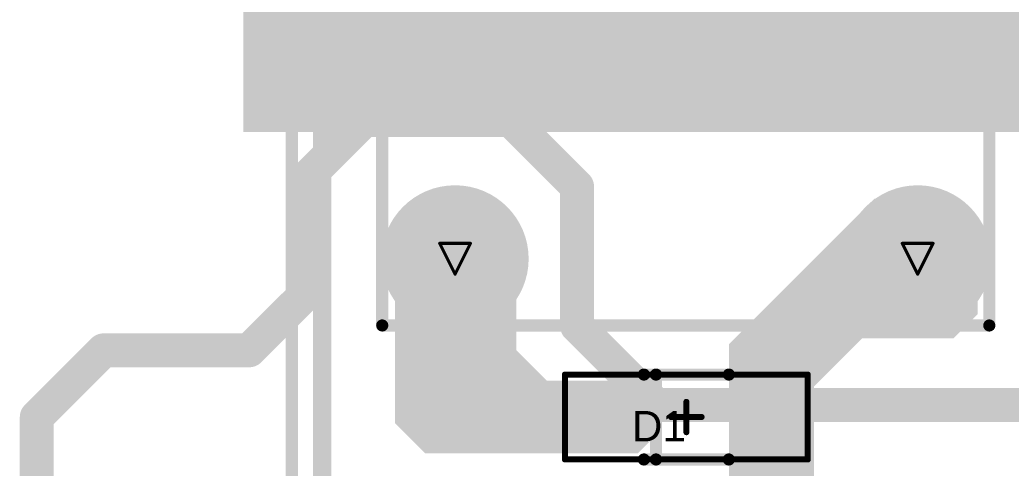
# Model space of a CAD drawing. Header units: inches. Extents: x -21 to 344, y -3 to 240.
# Drawn here: x 40.52 to 56.85, y 77.66 to 85.05 of the extents above; entities that cross this region are included whole.
import ezdxf

# ---------------------------------------------------------------- set-up
doc = ezdxf.new("R2010")
doc.units = ezdxf.units.IN
for name, color, linetype in [('Bottom Layer', 5, 'Continuous'), ('Bottom Solder', 6, 'Continuous'), ('Drill Drawing', 1, 'Continuous'), ('Int1 -GND)', 76, 'Continuous'), ('Int2 -PWR)', 16, 'Continuous'), ('Multi-Layer', 9, 'Continuous'), ('Pad Holes', 156, 'Continuous'), ('Top Component Center', 76, 'Continuous'), ('Top Designator', 56, 'Continuous'), ('Top Layer', 1, 'Continuous'), ('Top Overlay', 2, 'Continuous'), ('Top Paste', 8, 'Continuous'), ('Top Solder', 216, 'Continuous')]:
    doc.layers.add(name, color=color, linetype=linetype)
doc.styles.add('Arial', font='', dxfattribs={"height": 0.2})
doc.styles.get('Arial').set_extended_font_data('Arial')

# ---------------------------------------------------------------- blocks, each defined once
blk = doc.blocks.new('EI30_14')
at = {"layer": 'Top Component Center'}
blk.add_lwpolyline([(16, -13.5, 0.2, 0.2, 0), (16, 13.5, 0.2, 0.2, 0)], format="xyseb", dxfattribs=at)
at = {"layer": 'Top Designator'}
blk.add_lwpolyline([(16, -13.5, 0.2, 0.2, 0), (16, 13.5, 0.2, 0.2, 0)], format="xyseb", dxfattribs=at)
at = {"layer": 'Top Overlay'}
blk.add_lwpolyline([(16.5, -14, 0.3, 0.3, 0), (16.5, 14, 0.3, 0.3, 0)], format="xyseb", dxfattribs=at)
blk = doc.blocks.new('ALQ112_18')
at = {"layer": 'Bottom Layer'}
h = blk.add_hatch(color=5, dxfattribs=at)
edge = h.paths.add_edge_path()
edge.add_arc((-8.89, 3.81), 0.75, 0, 360)
h = blk.add_hatch(color=5, dxfattribs=at)
edge = h.paths.add_edge_path()
edge.add_arc((1.27, 3.81), 0.75, 0, 360)
h = blk.add_hatch(color=5, dxfattribs=at)
edge = h.paths.add_edge_path()
edge.add_arc((8.89, 3.81), 0.75, 0, 360)
h = blk.add_hatch(color=5, dxfattribs=at)
edge = h.paths.add_edge_path()
edge.add_arc((-8.89, -3.81), 0.75, 0, 360)
h = blk.add_hatch(color=5, dxfattribs=at)
edge = h.paths.add_edge_path()
edge.add_arc((6.35, -3.81), 0.75, 0, 360)
at = {"layer": 'Bottom Solder'}
h = blk.add_hatch(color=6, dxfattribs=at)
edge = h.paths.add_edge_path()
edge.add_arc((-8.89, 3.81), 0.8, 0, 360)
h = blk.add_hatch(color=6, dxfattribs=at)
edge = h.paths.add_edge_path()
edge.add_arc((1.27, 3.81), 0.8, 0, 360)
h = blk.add_hatch(color=6, dxfattribs=at)
edge = h.paths.add_edge_path()
edge.add_arc((8.89, 3.81), 0.8, 0, 360)
h = blk.add_hatch(color=6, dxfattribs=at)
edge = h.paths.add_edge_path()
edge.add_arc((-8.89, -3.81), 0.8, 0, 360)
h = blk.add_hatch(color=6, dxfattribs=at)
edge = h.paths.add_edge_path()
edge.add_arc((6.35, -3.81), 0.8, 0, 360)
at = {"layer": 'Int1 -GND)'}
h = blk.add_hatch(color=7, dxfattribs=at)
edge = h.paths.add_edge_path()
edge.add_arc((-8.89, 3.81), 1.212, 0, 360)
h = blk.add_hatch(color=7, dxfattribs=at)
edge = h.paths.add_edge_path()
edge.add_arc((1.27, 3.81), 1.212, 0, 360)
h = blk.add_hatch(color=7, dxfattribs=at)
edge = h.paths.add_edge_path()
edge.add_arc((8.89, 3.81), 1.212, 0, 360)
h = blk.add_hatch(color=7, dxfattribs=at)
edge = h.paths.add_edge_path()
edge.add_arc((-8.89, -3.81), 1.212, 0, 360)
h = blk.add_hatch(color=7, dxfattribs=at)
edge = h.paths.add_edge_path()
edge.add_arc((6.35, -3.81), 1.212, 0, 360)
at = {"layer": 'Int2 -PWR)'}
h = blk.add_hatch(color=7, dxfattribs=at)
edge = h.paths.add_edge_path()
edge.add_arc((1.27, 3.81), 1.212, 0, 360)
h = blk.add_hatch(color=7, dxfattribs=at)
edge = h.paths.add_edge_path()
edge.add_arc((8.89, 3.81), 1.212, 0, 360)
h = blk.add_hatch(color=7, dxfattribs=at)
edge = h.paths.add_edge_path()
edge.add_arc((-8.89, -3.81), 1.212, 0, 360)
h = blk.add_hatch(color=7, dxfattribs=at)
edge = h.paths.add_edge_path()
edge.add_arc((6.35, -3.81), 1.212, 0, 360)
at = {"layer": 'Multi-Layer'}
h = blk.add_hatch(color=9, dxfattribs=at)
edge = h.paths.add_edge_path()
edge.add_arc((-8.89, 3.81), 0.75, 0, 360)
h = blk.add_hatch(color=9, dxfattribs=at)
edge = h.paths.add_edge_path()
edge.add_arc((1.27, 3.81), 0.75, 0, 360)
h = blk.add_hatch(color=9, dxfattribs=at)
edge = h.paths.add_edge_path()
edge.add_arc((8.89, 3.81), 0.75, 0, 360)
h = blk.add_hatch(color=9, dxfattribs=at)
edge = h.paths.add_edge_path()
edge.add_arc((-8.89, -3.81), 0.75, 0, 360)
h = blk.add_hatch(color=9, dxfattribs=at)
edge = h.paths.add_edge_path()
edge.add_arc((6.35, -3.81), 0.75, 0, 360)
at = {"layer": 'Pad Holes'}
h = blk.add_hatch(color=7, dxfattribs=at)
edge = h.paths.add_edge_path()
edge.add_arc((-8.89, 3.81), 0.45, 0, 360)
h = blk.add_hatch(color=7, dxfattribs=at)
edge = h.paths.add_edge_path()
edge.add_arc((1.27, 3.81), 0.45, 0, 360)
h = blk.add_hatch(color=7, dxfattribs=at)
edge = h.paths.add_edge_path()
edge.add_arc((8.89, 3.81), 0.45, 0, 360)
h = blk.add_hatch(color=7, dxfattribs=at)
edge = h.paths.add_edge_path()
edge.add_arc((-8.89, -3.81), 0.45, 0, 360)
h = blk.add_hatch(color=7, dxfattribs=at)
edge = h.paths.add_edge_path()
edge.add_arc((6.35, -3.81), 0.45, 0, 360)
at = {"layer": 'Top Layer'}
h = blk.add_hatch(color=1, dxfattribs=at)
edge = h.paths.add_edge_path()
edge.add_arc((-8.89, 3.81), 0.75, 0, 360)
h = blk.add_hatch(color=1, dxfattribs=at)
edge = h.paths.add_edge_path()
edge.add_arc((1.27, 3.81), 0.75, 0, 360)
h = blk.add_hatch(color=1, dxfattribs=at)
edge = h.paths.add_edge_path()
edge.add_arc((8.89, 3.81), 0.75, 0, 360)
h = blk.add_hatch(color=1, dxfattribs=at)
edge = h.paths.add_edge_path()
edge.add_arc((-8.89, -3.81), 0.75, 0, 360)
h = blk.add_hatch(color=1, dxfattribs=at)
edge = h.paths.add_edge_path()
edge.add_arc((6.35, -3.81), 0.75, 0, 360)
at = {"layer": 'Top Solder'}
h = blk.add_hatch(color=216, dxfattribs=at)
edge = h.paths.add_edge_path()
edge.add_arc((-8.89, 3.81), 0.8, 0, 360)
h = blk.add_hatch(color=216, dxfattribs=at)
edge = h.paths.add_edge_path()
edge.add_arc((1.27, 3.81), 0.8, 0, 360)
h = blk.add_hatch(color=216, dxfattribs=at)
edge = h.paths.add_edge_path()
edge.add_arc((8.89, 3.81), 0.8, 0, 360)
h = blk.add_hatch(color=216, dxfattribs=at)
edge = h.paths.add_edge_path()
edge.add_arc((-8.89, -3.81), 0.8, 0, 360)
h = blk.add_hatch(color=216, dxfattribs=at)
edge = h.paths.add_edge_path()
edge.add_arc((6.35, -3.81), 0.8, 0, 360)
at = {"layer": 'Int2 -PWR)'}
for points in [[(-9.31, 4.671, 0.254, 0.254, -0.230868), (-8.47, 4.671, 0.254, 0.254, 0)], [(-9.751, 3.39, 0.254, 0.254, -0.230868), (-9.751, 4.23, 0.254, 0.254, 0)], [(-8.029, 4.23, 0.254, 0.254, -0.230868), (-8.029, 3.39, 0.254, 0.254, 0)], [(-8.47, 2.949, 0.254, 0.254, -0.230868), (-9.31, 2.949, 0.254, 0.254, 0)]]:
    blk.add_lwpolyline(points, format="xyseb", dxfattribs=at)
for points in [[(-9.373, 4.671, 0.127, 0.127, 1), (-9.246, 4.671, 0.127, 0.127, 1)], [(-8.534, 4.671, 0.127, 0.127, 1), (-8.407, 4.671, 0.127, 0.127, 1)], [(-9.815, 4.23, 0.127, 0.127, 1), (-9.688, 4.23, 0.127, 0.127, 1)], [(-8.092, 4.23, 0.127, 0.127, 1), (-7.965, 4.23, 0.127, 0.127, 1)], [(-9.815, 3.39, 0.127, 0.127, 1), (-9.688, 3.39, 0.127, 0.127, 1)], [(-8.092, 3.39, 0.127, 0.127, 1), (-7.965, 3.39, 0.127, 0.127, 1)], [(-9.373, 2.949, 0.127, 0.127, 1), (-9.246, 2.949, 0.127, 0.127, 1)], [(-8.534, 2.949, 0.127, 0.127, 1), (-8.407, 2.949, 0.127, 0.127, 1)]]:
    blk.add_lwpolyline(points, format="xyseb", close=True, dxfattribs=at)
at = {"layer": 'Top Component Center'}
for points in [[(-9.99, 5.01, 0.2, 0.2, 0), (10.01, 5.01, 0.2, 0.2, 0)], [(-9.99, 5.01, 0.2, 0.2, 0), (-9.99, -4.99, 0.2, 0.2, 0)], [(10.01, 5.01, 0.2, 0.2, 0), (10.01, -3.19, 0.2, 0.2, 0)], [(0, 0.5, 0.2, 0.2, 0), (0, -0.5, 0.2, 0.2, 0)], [(-0.5, 0, 0.2, 0.2, 0), (0.5, 0, 0.2, 0.2, 0)], [(9.11, -3.19, 0.2, 0.2, 0), (10.01, -3.19, 0.2, 0.2, 0)], [(9.11, -3.19, 0.2, 0.2, 0), (9.11, -4.09, 0.2, 0.2, 0)], [(8.21, -4.09, 0.2, 0.2, 0), (9.11, -4.09, 0.2, 0.2, 0)], [(8.21, -4.09, 0.2, 0.2, 0), (8.21, -4.99, 0.2, 0.2, 0)], [(-9.99, -4.99, 0.2, 0.2, 0), (8.21, -4.99, 0.2, 0.2, 0)]]:
    blk.add_lwpolyline(points, format="xyseb", dxfattribs=at)
for points in [[(-10.04, 5.01, 0.1, 0.1, 1), (-9.94, 5.01, 0.1, 0.1, 1)], [(-10.04, 5.01, 0.1, 0.1, 1), (-9.94, 5.01, 0.1, 0.1, 1)], [(9.96, 5.01, 0.1, 0.1, 1), (10.06, 5.01, 0.1, 0.1, 1)], [(9.96, 5.01, 0.1, 0.1, 1), (10.06, 5.01, 0.1, 0.1, 1)], [(-0.05, 0.5, 0.1, 0.1, 1), (0.05, 0.5, 0.1, 0.1, 1)], [(-0.55, 0, 0.1, 0.1, 1), (-0.45, 0, 0.1, 0.1, 1)], [(0.45, 0, 0.1, 0.1, 1), (0.55, 0, 0.1, 0.1, 1)], [(-0.05, -0.5, 0.1, 0.1, 1), (0.05, -0.5, 0.1, 0.1, 1)], [(9.06, -3.19, 0.1, 0.1, 1), (9.16, -3.19, 0.1, 0.1, 1)], [(9.06, -3.19, 0.1, 0.1, 1), (9.16, -3.19, 0.1, 0.1, 1)], [(9.96, -3.19, 0.1, 0.1, 1), (10.06, -3.19, 0.1, 0.1, 1)], [(9.96, -3.19, 0.1, 0.1, 1), (10.06, -3.19, 0.1, 0.1, 1)], [(8.16, -4.09, 0.1, 0.1, 1), (8.26, -4.09, 0.1, 0.1, 1)], [(8.16, -4.09, 0.1, 0.1, 1), (8.26, -4.09, 0.1, 0.1, 1)], [(9.06, -4.09, 0.1, 0.1, 1), (9.16, -4.09, 0.1, 0.1, 1)], [(9.06, -4.09, 0.1, 0.1, 1), (9.16, -4.09, 0.1, 0.1, 1)], [(-10.04, -4.99, 0.1, 0.1, 1), (-9.94, -4.99, 0.1, 0.1, 1)], [(-10.04, -4.99, 0.1, 0.1, 1), (-9.94, -4.99, 0.1, 0.1, 1)], [(8.16, -4.99, 0.1, 0.1, 1), (8.26, -4.99, 0.1, 0.1, 1)], [(8.16, -4.99, 0.1, 0.1, 1), (8.26, -4.99, 0.1, 0.1, 1)]]:
    blk.add_lwpolyline(points, format="xyseb", close=True, dxfattribs=at)
at = {"layer": 'Top Designator'}
for points in [[(-9.99, 5.01, 0.2, 0.2, 0), (10.01, 5.01, 0.2, 0.2, 0)], [(-9.99, 5.01, 0.2, 0.2, 0), (-9.99, -4.99, 0.2, 0.2, 0)], [(10.01, 5.01, 0.2, 0.2, 0), (10.01, -3.19, 0.2, 0.2, 0)], [(9.11, -3.19, 0.2, 0.2, 0), (10.01, -3.19, 0.2, 0.2, 0)], [(9.11, -3.19, 0.2, 0.2, 0), (9.11, -4.09, 0.2, 0.2, 0)], [(8.21, -4.09, 0.2, 0.2, 0), (8.21, -4.99, 0.2, 0.2, 0)], [(8.21, -4.09, 0.2, 0.2, 0), (9.11, -4.09, 0.2, 0.2, 0)], [(-9.99, -4.99, 0.2, 0.2, 0), (8.21, -4.99, 0.2, 0.2, 0)]]:
    blk.add_lwpolyline(points, format="xyseb", dxfattribs=at)
for points in [[(-10.04, 5.01, 0.1, 0.1, 1), (-9.94, 5.01, 0.1, 0.1, 1)], [(-10.04, 5.01, 0.1, 0.1, 1), (-9.94, 5.01, 0.1, 0.1, 1)], [(9.96, 5.01, 0.1, 0.1, 1), (10.06, 5.01, 0.1, 0.1, 1)], [(9.96, 5.01, 0.1, 0.1, 1), (10.06, 5.01, 0.1, 0.1, 1)], [(9.06, -3.19, 0.1, 0.1, 1), (9.16, -3.19, 0.1, 0.1, 1)], [(9.06, -3.19, 0.1, 0.1, 1), (9.16, -3.19, 0.1, 0.1, 1)], [(9.96, -3.19, 0.1, 0.1, 1), (10.06, -3.19, 0.1, 0.1, 1)], [(9.96, -3.19, 0.1, 0.1, 1), (10.06, -3.19, 0.1, 0.1, 1)], [(8.16, -4.09, 0.1, 0.1, 1), (8.26, -4.09, 0.1, 0.1, 1)], [(8.16, -4.09, 0.1, 0.1, 1), (8.26, -4.09, 0.1, 0.1, 1)], [(9.06, -4.09, 0.1, 0.1, 1), (9.16, -4.09, 0.1, 0.1, 1)], [(9.06, -4.09, 0.1, 0.1, 1), (9.16, -4.09, 0.1, 0.1, 1)], [(-10.04, -4.99, 0.1, 0.1, 1), (-9.94, -4.99, 0.1, 0.1, 1)], [(-10.04, -4.99, 0.1, 0.1, 1), (-9.94, -4.99, 0.1, 0.1, 1)], [(8.16, -4.99, 0.1, 0.1, 1), (8.26, -4.99, 0.1, 0.1, 1)], [(8.16, -4.99, 0.1, 0.1, 1), (8.26, -4.99, 0.1, 0.1, 1)]]:
    blk.add_lwpolyline(points, format="xyseb", close=True, dxfattribs=at)
at = {"layer": 'Top Overlay'}
for points in [[(-9.99, 5.01, 0.2, 0.2, 0), (10.01, 5.01, 0.2, 0.2, 0)], [(-9.99, 5.01, 0.2, 0.2, 0), (-9.99, -4.99, 0.2, 0.2, 0)], [(10.01, 5.01, 0.2, 0.2, 0), (10.01, -3.19, 0.2, 0.2, 0)], [(10.01, -3.19, 0.2, 0.2, 0), (10.01, -3.74, 0.2, 0.2, 0)], [(10.01, -3.74, 0.2, 0.2, 0), (8.76, -4.99, 0.2, 0.2, 0)], [(-9.99, -4.99, 0.2, 0.2, 0), (8.21, -4.99, 0.2, 0.2, 0)], [(8.21, -4.99, 0.2, 0.2, 0), (8.76, -4.99, 0.2, 0.2, 0)]]:
    blk.add_lwpolyline(points, format="xyseb", dxfattribs=at)
for points in [[(-10.04, 5.01, 0.1, 0.1, 1), (-9.94, 5.01, 0.1, 0.1, 1)], [(-10.04, 5.01, 0.1, 0.1, 1), (-9.94, 5.01, 0.1, 0.1, 1)], [(9.96, 5.01, 0.1, 0.1, 1), (10.06, 5.01, 0.1, 0.1, 1)], [(9.96, 5.01, 0.1, 0.1, 1), (10.06, 5.01, 0.1, 0.1, 1)], [(9.96, -3.19, 0.1, 0.1, 1), (10.06, -3.19, 0.1, 0.1, 1)], [(9.96, -3.19, 0.1, 0.1, 1), (10.06, -3.19, 0.1, 0.1, 1)], [(9.96, -3.74, 0.1, 0.1, 1), (10.06, -3.74, 0.1, 0.1, 1)], [(9.96, -3.74, 0.1, 0.1, 1), (10.06, -3.74, 0.1, 0.1, 1)], [(-10.04, -4.99, 0.1, 0.1, 1), (-9.94, -4.99, 0.1, 0.1, 1)], [(-10.04, -4.99, 0.1, 0.1, 1), (-9.94, -4.99, 0.1, 0.1, 1)], [(8.16, -4.99, 0.1, 0.1, 1), (8.26, -4.99, 0.1, 0.1, 1)], [(8.16, -4.99, 0.1, 0.1, 1), (8.26, -4.99, 0.1, 0.1, 1)], [(8.71, -4.99, 0.1, 0.1, 1), (8.81, -4.99, 0.1, 0.1, 1)], [(8.71, -4.99, 0.1, 0.1, 1), (8.81, -4.99, 0.1, 0.1, 1)]]:
    blk.add_lwpolyline(points, format="xyseb", close=True, dxfattribs=at)
at = {"layer": 'Top Designator', "style": 'Arial'}
blk.add_text('RY1', height=1, dxfattribs=at).set_placement((-2.8, -0.7))
blk = doc.blocks.new('SOD323F_78')
at = {"layer": 'Top Layer'}
for points in [[(-1.925, 0.275), (-0.875, 0.275), (-0.875, -0.275), (-1.925, -0.275)], [(0.875, 0.275), (1.925, 0.275), (1.925, -0.275), (0.875, -0.275)]]:
    blk.add_hatch(color=1, dxfattribs=at).paths.add_polyline_path(points)
at = {"layer": 'Top Paste'}
for points in [[(-2.052, 0.402), (-0.748, 0.402), (-0.748, -0.402), (-2.052, -0.402)], [(0.748, 0.402), (2.052, 0.402), (2.052, -0.402), (0.748, -0.402)]]:
    blk.add_hatch(color=8, dxfattribs=at).paths.add_polyline_path(points)
at = {"layer": 'Top Solder'}
for points in [[(-1.975, 0.325), (-0.825, 0.325), (-0.825, -0.325), (-1.975, -0.325)], [(0.825, 0.325), (1.975, 0.325), (1.975, -0.325), (0.825, -0.325)]]:
    blk.add_hatch(color=216, dxfattribs=at).paths.add_polyline_path(points)
at = {"layer": 'Top Component Center'}
for points in [[(-2, 0.7, 0.1, 0.1, 0), (2, 0.7, 0.1, 0.1, 0)], [(-2, -0.7, 0.1, 0.1, 0), (-2, 0.7, 0.1, 0.1, 0)], [(2, -0.7, 0.1, 0.1, 0), (2, 0.7, 0.1, 0.1, 0)], [(0, -0.25, 0.1, 0.1, 0), (0, 0.25, 0.1, 0.1, 0)], [(-0.25, 0, 0.1, 0.1, 0), (0.25, 0, 0.1, 0.1, 0)], [(-2, -0.7, 0.1, 0.1, 0), (2, -0.7, 0.1, 0.1, 0)]]:
    blk.add_lwpolyline(points, format="xyseb", dxfattribs=at)
for points in [[(-2.025, 0.7, 0.05, 0.05, 1), (-1.975, 0.7, 0.05, 0.05, 1)], [(-2.025, 0.7, 0.05, 0.05, 1), (-1.975, 0.7, 0.05, 0.05, 1)], [(1.975, 0.7, 0.05, 0.05, 1), (2.025, 0.7, 0.05, 0.05, 1)], [(1.975, 0.7, 0.05, 0.05, 1), (2.025, 0.7, 0.05, 0.05, 1)], [(-0.025, 0.25, 0.05, 0.05, 1), (0.025, 0.25, 0.05, 0.05, 1)], [(-0.275, 0, 0.05, 0.05, 1), (-0.225, 0, 0.05, 0.05, 1)], [(0.225, 0, 0.05, 0.05, 1), (0.275, 0, 0.05, 0.05, 1)], [(-0.025, -0.25, 0.05, 0.05, 1), (0.025, -0.25, 0.05, 0.05, 1)], [(-2.025, -0.7, 0.05, 0.05, 1), (-1.975, -0.7, 0.05, 0.05, 1)], [(-2.025, -0.7, 0.05, 0.05, 1), (-1.975, -0.7, 0.05, 0.05, 1)], [(1.975, -0.7, 0.05, 0.05, 1), (2.025, -0.7, 0.05, 0.05, 1)], [(1.975, -0.7, 0.05, 0.05, 1), (2.025, -0.7, 0.05, 0.05, 1)]]:
    blk.add_lwpolyline(points, format="xyseb", close=True, dxfattribs=at)
at = {"layer": 'Top Designator'}
for points in [[(-2, 0.7, 0.1, 0.1, 0), (2, 0.7, 0.1, 0.1, 0)], [(-2, -0.7, 0.1, 0.1, 0), (-2, 0.7, 0.1, 0.1, 0)], [(2, -0.7, 0.1, 0.1, 0), (2, 0.7, 0.1, 0.1, 0)], [(-2, -0.7, 0.1, 0.1, 0), (2, -0.7, 0.1, 0.1, 0)]]:
    blk.add_lwpolyline(points, format="xyseb", dxfattribs=at)
for points in [[(-2.025, 0.7, 0.05, 0.05, 1), (-1.975, 0.7, 0.05, 0.05, 1)], [(-2.025, 0.7, 0.05, 0.05, 1), (-1.975, 0.7, 0.05, 0.05, 1)], [(1.975, 0.7, 0.05, 0.05, 1), (2.025, 0.7, 0.05, 0.05, 1)], [(1.975, 0.7, 0.05, 0.05, 1), (2.025, 0.7, 0.05, 0.05, 1)], [(-2.025, -0.7, 0.05, 0.05, 1), (-1.975, -0.7, 0.05, 0.05, 1)], [(-2.025, -0.7, 0.05, 0.05, 1), (-1.975, -0.7, 0.05, 0.05, 1)], [(1.975, -0.7, 0.05, 0.05, 1), (2.025, -0.7, 0.05, 0.05, 1)], [(1.975, -0.7, 0.05, 0.05, 1), (2.025, -0.7, 0.05, 0.05, 1)]]:
    blk.add_lwpolyline(points, format="xyseb", close=True, dxfattribs=at)
at = {"layer": 'Top Overlay'}
for points in [[(-0.7, 0.7, 0.2, 0.2, 0), (0.7, 0.7, 0.2, 0.2, 0)], [(-0.5, -0.7, 0.2, 0.2, 0), (-0.5, 0.7, 0.2, 0.2, 0)], [(-0.7, -0.7, 0.2, 0.2, 0), (0.7, -0.7, 0.2, 0.2, 0)]]:
    blk.add_lwpolyline(points, format="xyseb", dxfattribs=at)
for points in [[(-0.75, 0.7, 0.1, 0.1, 1), (-0.65, 0.7, 0.1, 0.1, 1)], [(-0.55, 0.7, 0.1, 0.1, 1), (-0.45, 0.7, 0.1, 0.1, 1)], [(0.65, 0.7, 0.1, 0.1, 1), (0.75, 0.7, 0.1, 0.1, 1)], [(-0.75, -0.7, 0.1, 0.1, 1), (-0.65, -0.7, 0.1, 0.1, 1)], [(-0.55, -0.7, 0.1, 0.1, 1), (-0.45, -0.7, 0.1, 0.1, 1)], [(0.65, -0.7, 0.1, 0.1, 1), (0.75, -0.7, 0.1, 0.1, 1)]]:
    blk.add_lwpolyline(points, format="xyseb", close=True, dxfattribs=at)
at = {"layer": 'Top Designator', "style": 'Arial'}
blk.add_text('D1', height=0.5, dxfattribs=at).set_placement((-0.9, -0.4))

msp = doc.modelspace()

# ---------------------------------------------------------------- hatches: boundary and pattern name
at = {"layer": 'Int1 -GND)'}
msp.add_hatch(color=7, dxfattribs=at).paths.add_polyline_path([(45, 83.4), (74.8, 83.4), (74.8, 107.6), (45, 107.6)])
at = {"layer": 'Int2 -PWR)'}
msp.add_hatch(color=7, dxfattribs=at).paths.add_polyline_path([(44.2, 83.2), (75.1, 83.2), (75.1, 107.5), (44.2, 107.5)])
at = {"layer": 'Top Layer'}
for points in [[(50.7, 79.1), (50.9, 78.9), (50.9, 78.1), (50.7, 77.9), (47.2, 77.9), (46.7, 78.4), (46.7, 81.5), (47.2, 82), (48.2, 82), (48.7, 81.5), (48.7, 79.6), (49.2, 79.1)], [(52.2, 76.2), (52.5, 75.9), (53.3, 75.9), (53.6, 76.2), (53.6, 79), (54.4, 79.8), (55.9, 79.8), (56.3, 80.2), (56.3, 81.8), (56, 82.1), (54.6, 82.1), (52.2, 79.7)]]:
    msp.add_hatch(color=1, dxfattribs=at).paths.add_polyline_path(points)

# ---------------------------------------------------------------- linework, layer by layer
at = {"layer": 'Drill Drawing'}
for points in [[(47.436, 81.364, 0.0508, 0.0508, 0), (47.944, 81.364, 0.0508, 0.0508, 0)], [(47.436, 81.364, 0.0508, 0.0508, 0), (47.69, 80.856, 0.0508, 0.0508, 0)], [(47.69, 80.856, 0.0508, 0.0508, 0), (47.944, 81.364, 0.0508, 0.0508, 0)], [(55.056, 81.364, 0.0508, 0.0508, 0), (55.564, 81.364, 0.0508, 0.0508, 0)], [(55.056, 81.364, 0.0508, 0.0508, 0), (55.31, 80.856, 0.0508, 0.0508, 0)], [(55.31, 80.856, 0.0508, 0.0508, 0), (55.564, 81.364, 0.0508, 0.0508, 0)]]:
    msp.add_lwpolyline(points, format="xyseb", dxfattribs=at)
for points in [[(47.423, 81.364, 0.0254, 0.0254, 1), (47.449, 81.364, 0.0254, 0.0254, 1)], [(47.423, 81.364, 0.0254, 0.0254, 1), (47.449, 81.364, 0.0254, 0.0254, 1)], [(47.931, 81.364, 0.0254, 0.0254, 1), (47.957, 81.364, 0.0254, 0.0254, 1)], [(47.931, 81.364, 0.0254, 0.0254, 1), (47.957, 81.364, 0.0254, 0.0254, 1)], [(55.043, 81.364, 0.0254, 0.0254, 1), (55.069, 81.364, 0.0254, 0.0254, 1)], [(55.043, 81.364, 0.0254, 0.0254, 1), (55.069, 81.364, 0.0254, 0.0254, 1)], [(55.551, 81.364, 0.0254, 0.0254, 1), (55.577, 81.364, 0.0254, 0.0254, 1)], [(55.551, 81.364, 0.0254, 0.0254, 1), (55.577, 81.364, 0.0254, 0.0254, 1)], [(47.677, 80.856, 0.0254, 0.0254, 1), (47.703, 80.856, 0.0254, 0.0254, 1)], [(47.677, 80.856, 0.0254, 0.0254, 1), (47.703, 80.856, 0.0254, 0.0254, 1)], [(55.297, 80.856, 0.0254, 0.0254, 1), (55.323, 80.856, 0.0254, 0.0254, 1)], [(55.297, 80.856, 0.0254, 0.0254, 1), (55.323, 80.856, 0.0254, 0.0254, 1)]]:
    msp.add_lwpolyline(points, format="xyseb", close=True, dxfattribs=at)
at = {"layer": 'Int2 -PWR)'}
for points in [[(45.2, 82.4, 0.559, 0.559, 0), (46.2, 83.4, 0.559, 0.559, 0)], [(46.2, 83.4, 0.559, 0.559, 0), (48.6, 83.4, 0.559, 0.559, 0)], [(48.6, 83.4, 0.559, 0.559, 0), (49.7, 82.3, 0.559, 0.559, 0)], [(45.2, 80.5, 0.559, 0.559, 0), (45.2, 82.4, 0.559, 0.559, 0)], [(49.7, 80, 0.559, 0.559, 0), (49.7, 82.3, 0.559, 0.559, 0)], [(44.3, 79.6, 0.559, 0.559, 0), (45.2, 80.5, 0.559, 0.559, 0)], [(49.7, 80, 0.559, 0.559, 0), (51, 78.7, 0.559, 0.559, 0)], [(40.8, 78.5, 0.559, 0.559, 0), (41.9, 79.6, 0.559, 0.559, 0)], [(41.9, 79.6, 0.559, 0.559, 0), (44.3, 79.6, 0.559, 0.559, 0)], [(51, 78.7, 0.559, 0.559, 0), (65.9, 78.7, 0.559, 0.559, 0)], [(40.8, 61.5, 0.559, 0.559, 0), (40.8, 78.5, 0.559, 0.559, 0)]]:
    msp.add_lwpolyline(points, format="xyseb", dxfattribs=at)
for points in [[(46.06, 83.4, 0.279, 0.279, 1), (46.34, 83.4, 0.279, 0.279, 1)], [(46.06, 83.4, 0.279, 0.279, 1), (46.34, 83.4, 0.279, 0.279, 1)], [(48.46, 83.4, 0.279, 0.279, 1), (48.74, 83.4, 0.279, 0.279, 1)], [(48.46, 83.4, 0.279, 0.279, 1), (48.74, 83.4, 0.279, 0.279, 1)], [(45.06, 82.4, 0.279, 0.279, 1), (45.34, 82.4, 0.279, 0.279, 1)], [(45.06, 82.4, 0.279, 0.279, 1), (45.34, 82.4, 0.279, 0.279, 1)], [(49.56, 82.3, 0.279, 0.279, 1), (49.84, 82.3, 0.279, 0.279, 1)], [(49.56, 82.3, 0.279, 0.279, 1), (49.84, 82.3, 0.279, 0.279, 1)], [(45.06, 80.5, 0.279, 0.279, 1), (45.34, 80.5, 0.279, 0.279, 1)], [(45.06, 80.5, 0.279, 0.279, 1), (45.34, 80.5, 0.279, 0.279, 1)], [(49.56, 80, 0.279, 0.279, 1), (49.84, 80, 0.279, 0.279, 1)], [(49.56, 80, 0.279, 0.279, 1), (49.84, 80, 0.279, 0.279, 1)], [(41.76, 79.6, 0.279, 0.279, 1), (42.04, 79.6, 0.279, 0.279, 1)], [(41.76, 79.6, 0.279, 0.279, 1), (42.04, 79.6, 0.279, 0.279, 1)], [(44.16, 79.6, 0.279, 0.279, 1), (44.44, 79.6, 0.279, 0.279, 1)], [(44.16, 79.6, 0.279, 0.279, 1), (44.44, 79.6, 0.279, 0.279, 1)], [(50.86, 78.7, 0.279, 0.279, 1), (51.14, 78.7, 0.279, 0.279, 1)], [(50.86, 78.7, 0.279, 0.279, 1), (51.14, 78.7, 0.279, 0.279, 1)], [(40.66, 78.5, 0.279, 0.279, 1), (40.94, 78.5, 0.279, 0.279, 1)], [(40.66, 78.5, 0.279, 0.279, 1), (40.94, 78.5, 0.279, 0.279, 1)]]:
    msp.add_lwpolyline(points, format="xyseb", close=True, dxfattribs=at)

# ---------------------------------------------------------------- block references
at = {"rotation": 90}
msp.add_blockref('ALQ112_18', (51.5, 90), dxfattribs=at)
for name, p in [('EI30_14', (29, 77.6)), ('SOD323F_78', (51.5, 78.5))]:
    msp.add_blockref(name, p)

doc.saveas('drawing.dxf')
